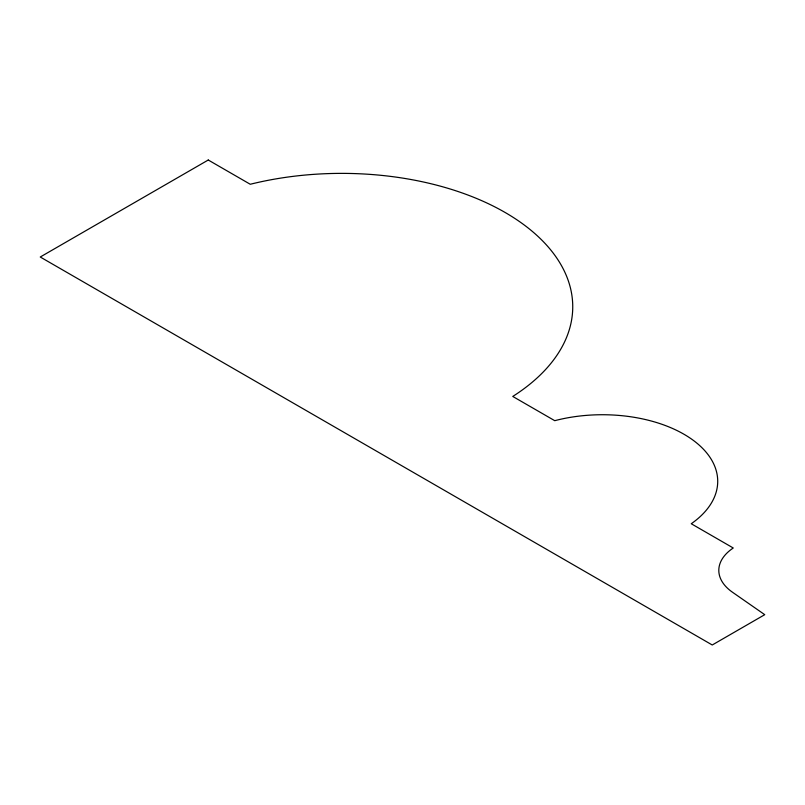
<?xml version="1.0" encoding="UTF-8"?>
<svg xmlns="http://www.w3.org/2000/svg" width="805" height="805" viewBox="0 0 805 805"><rect width="100%" height="100%" fill="white"/><g stroke="black" fill="none" stroke-linecap="round" stroke-linejoin="round"><path stroke-width="1.21" d="M208.254 160.014L40.25 257.006L712.254 644.986L764.75 614.678L732.449 592.208A59.238 34.202 0 0 1 733.254 547.994L691.254 523.743A115.306 66.573 0 0 0 694.001 440.868A115.306 66.573 0 0 0 554.746 420.683L512.755 396.442A231.055 133.399 0 0 0 529.7 229.234A231.055 133.399 0 0 0 250.254 184.265L208.254 160.014"/></g></svg>
